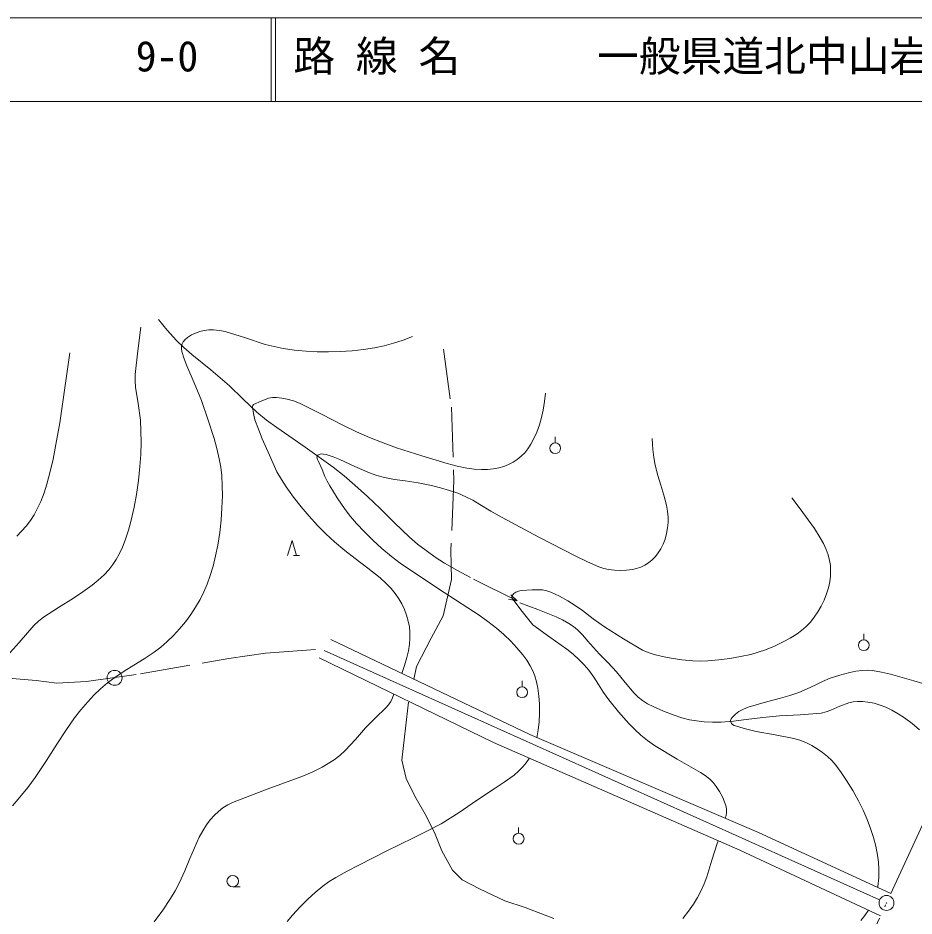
# Model space of a CAD drawing. Units: millimetres, scale not verified. Extents: x 62629 to 702629, y 4380 to 364380.
# Drawn here: x 170055 to 277304, y 256895 to 364380 of the extents above; entities that cross this region are included whole.
import ezdxf
from ezdxf.enums import TextEntityAlignment as Align

# ---------------------------------------------------------------- set-up
doc = ezdxf.new("R2010")
doc.units = ezdxf.units.MM
doc.header["$LTSCALE"] = 1000
doc.linetypes.add('DASHED', pattern=[7.5, 6, -1.5])
doc.linetypes.add('LONG_DASHED_DOTTED', pattern=[15.25, 12, -1.5, 0.25, -1.5])
doc.layers.add('S-SUV', color=7, linetype='Continuous', lineweight=13)
doc.styles.add('ＭＳ ゴシック', font='')
doc.styles.get('ＭＳ ゴシック').set_extended_font_data('MS Gothic')

msp = doc.modelspace()

# ---------------------------------------------------------------- linework, layer by layer
at = {"layer": 'S-SUV'}
for p, q in [((702629, 364380), (62629, 364380)), ((200379, 364380), (200379, 354380)), ((200879, 364380), (200879, 354380)), ((62629, 354380), (702629, 354380)), ((186857, 328294), (187928, 327025)), ((184760, 327367), (184388, 324552)), ((187928, 327025), (189047, 325792)), ((191835, 326858), (191324, 326675)), ((192342, 326975), (191835, 326858)), ((192900, 327037), (192342, 326975)), ((193474, 327039), (192900, 327037)), ((194170, 326975), (193474, 327039)), ((194856, 326852), (194170, 326975)), ((197278, 326108), (194856, 326852)), ((189047, 325792), (189923, 324936)), ((190067, 325890), (189829, 325615)), ((190360, 326135), (190067, 325890)), ((190836, 326437), (190360, 326135)), ((191324, 326675), (190836, 326437)), ((199658, 325314), (197278, 326108)), ((216155, 325829), (215010, 325456)), ((217269, 326256), (216155, 325829)), ((189625, 325128), (189615, 324809)), ((189615, 324809), (189667, 324478)), ((189698, 325381), (189625, 325128)), ((189829, 325615), (189698, 325381)), ((189923, 324936), (190847, 324115)), ((200713, 325044), (199658, 325314)), ((201781, 324834), (200713, 325044)), ((203159, 324637), (201781, 324834)), ((204543, 324499), (203159, 324637)), ((211395, 324703), (210058, 324551)), ((212723, 324915), (211395, 324703)), ((213879, 325157), (212723, 324915)), ((215010, 325456), (213879, 325157)), ((175674, 320112), (176256, 324299)), ((184388, 324552), (184076, 321723)), ((189667, 324478), (189937, 323596)), ((189937, 323596), (190257, 322754)), ((190847, 324115), (193132, 322249)), ((205880, 324421), (204543, 324499)), ((207219, 324404), (205880, 324421)), ((208639, 324447), (207219, 324404)), ((210058, 324551), (208639, 324447)), ((190257, 322754), (191152, 320709)), ((184076, 321723), (184076, 320958)), ((193132, 322249), (195378, 320336)), ((184076, 320958), (184137, 320186)), ((191152, 320709), (192008, 318605)), ((195378, 320336), (196999, 318747)), ((175050, 315942), (175674, 320112)), ((184137, 320186), (184450, 318220)), ((233182, 319490), (233088, 318466)), ((184450, 318220), (184702, 316245)), ((192008, 318605), (192791, 316351)), ((196999, 318747), (198658, 317205)), ((199177, 318535), (198238, 318103)), ((200061, 318874), (199177, 318535)), ((200531, 318942), (200061, 318874)), ((201011, 318949), (200531, 318942)), ((201644, 318888), (201011, 318949)), ((202268, 318767), (201644, 318888)), ((203021, 318558), (202268, 318767)), ((203752, 318292), (203021, 318558)), ((206400, 316972), (203752, 318292)), ((233088, 318466), (232933, 317450)), ((198165, 317985), (198146, 317837)), ((198146, 317837), (198254, 317037)), ((198238, 318103), (198165, 317985)), ((198658, 317205), (199821, 316261)), ((232933, 317450), (232730, 316554)), ((184702, 316245), (184775, 314919)), ((192791, 316351), (193522, 314062)), ((198254, 317037), (198413, 316292)), ((198413, 316292), (198825, 315149)), ((199821, 316261), (201030, 315357)), ((209013, 315603), (206400, 316972)), ((232730, 316554), (232469, 315671)), ((174687, 313752), (175050, 315942)), ((198825, 315149), (199296, 314017)), ((201030, 315357), (204421, 313018)), ((210570, 314853), (209013, 315603)), ((232469, 315671), (232152, 314804)), ((184775, 314919), (184788, 313590)), ((193522, 314062), (193868, 312837)), ((199296, 314017), (200145, 312037)), ((212142, 314161), (210570, 314853)), ((213747, 313518), (212142, 314161)), ((231775, 313950), (231457, 313359)), ((232152, 314804), (231775, 313950)), ((234359, 313541), (234359, 314236)), ((245984, 313382), (245947, 314062)), ((174267, 311583), (174687, 313752)), ((184788, 313590), (184749, 312143)), ((193868, 312837), (194156, 311600)), ((204421, 313018), (207773, 310633)), ((215362, 312934), (213747, 313518)), ((218388, 311964), (215362, 312934)), ((231083, 312792), (230714, 312342)), ((231457, 313359), (231083, 312792)), ((246035, 312715), (245984, 313382)), ((184749, 312143), (184650, 310688)), ((200145, 312037), (201052, 310074)), ((205833, 311809), (205859, 311936)), ((205903, 311549), (205833, 311809)), ((205859, 311936), (205945, 312045)), ((205945, 312045), (206125, 312153)), ((206125, 312153), (206336, 312206)), ((206336, 312206), (206635, 312191)), ((206635, 312191), (206940, 312114)), ((206940, 312114), (207791, 311850)), ((207791, 311850), (208594, 311539)), ((221435, 311050), (218388, 311964)), ((230292, 311925), (229822, 311544)), ((230714, 312342), (230292, 311925)), ((246146, 311774), (246035, 312715)), ((246315, 310853), (246146, 311774)), ((173920, 310081), (174267, 311583)), ((184650, 310688), (184471, 309018)), ((194156, 311600), (194329, 310617)), ((206041, 311282), (205903, 311549)), ((206472, 310335), (206041, 311282)), ((207773, 310633), (209095, 309580)), ((208594, 311539), (210356, 310708)), ((210356, 310708), (212144, 309932)), ((222605, 310747), (221435, 311050)), ((223791, 310502), (222605, 310747)), ((228221, 310704), (227603, 310528)), ((228781, 310929), (228221, 310704)), ((229308, 311205), (228781, 310929)), ((229822, 311544), (229308, 311205)), ((246629, 309636), (246315, 310853)), ((173514, 308591), (173920, 310081)), ((194329, 310617), (194443, 309617)), ((194443, 309617), (194513, 308410)), ((201052, 310074), (201579, 309147)), ((206794, 309491), (206472, 310335)), ((209095, 309580), (210386, 308474)), ((212144, 309932), (213012, 309634)), ((213012, 309634), (213907, 309392)), ((224662, 310389), (223791, 310502)), ((225540, 310335), (224662, 310389)), ((226264, 310344), (225540, 310335)), ((226972, 310412), (226264, 310344)), ((227603, 310528), (226972, 310412)), ((246999, 308444), (246629, 309636)), ((173175, 307539), (173514, 308591)), ((184471, 309018), (184231, 307343)), ((201579, 309147), (202160, 308250)), ((207048, 308930), (206794, 309491)), ((207371, 308369), (207048, 308930)), ((213907, 309392), (215140, 309149)), ((215140, 309149), (216387, 308964)), ((216387, 308964), (217969, 308726)), ((217969, 308726), (219547, 308426)), ((172780, 306510), (173175, 307539)), ((194513, 308410), (194523, 307199)), ((202160, 308250), (203031, 307040)), ((208276, 306947), (207371, 308369)), ((210386, 308474), (211903, 307101)), ((219547, 308426), (220631, 308163)), ((220631, 308163), (221709, 307839)), ((221709, 307839), (222689, 307490)), ((222689, 307490), (223657, 307082)), ((247370, 307267), (246999, 308444)), ((172410, 305701), (172780, 306510)), ((184231, 307343), (183945, 305814)), ((194523, 307199), (194475, 305734)), ((203031, 307040), (203955, 305859)), ((209232, 305555), (208276, 306947)), ((211903, 307101), (213387, 305676)), ((223657, 307082), (224512, 306650)), ((224512, 306650), (225347, 306160)), ((247682, 306080), (247370, 307267)), ((263665, 305635), (262666, 306954)), ((171990, 304927), (172410, 305701)), ((183945, 305814), (183598, 304284)), ((194475, 305734), (194367, 304277)), ((203955, 305859), (204901, 304738)), ((209875, 304704), (209232, 305555)), ((213387, 305676), (215119, 303946)), ((225347, 306160), (226665, 305347)), ((226665, 305347), (228013, 304585)), ((247809, 305354), (247682, 306080)), ((247876, 304618), (247809, 305354)), ((264644, 304311), (263665, 305635)), ((171046, 303574), (171540, 304229)), ((171540, 304229), (171990, 304927)), ((183598, 304284), (183274, 303078)), ((194367, 304277), (194199, 302779)), ((204901, 304738), (205901, 303646)), ((210566, 303889), (209875, 304704)), ((228013, 304585), (232416, 302255)), ((247876, 303979), (247876, 304618)), ((265391, 303260), (264644, 304311)), ((170498, 302952), (171046, 303574)), ((205901, 303646), (206894, 302642)), ((211530, 302860), (210566, 303889)), ((215119, 303946), (216898, 302254)), ((247692, 302671), (247816, 303343)), ((247816, 303343), (247876, 303979)), ((266088, 302176), (265391, 303260)), ((169913, 302379), (170498, 302952)), ((183274, 303078), (182889, 301876)), ((194199, 302779), (193972, 301286)), ((206894, 302642), (207935, 301676)), ((212532, 301879), (211530, 302860)), ((216898, 302254), (217879, 301418)), ((232416, 302255), (236844, 299959)), ((247509, 302013), (247692, 302671)), ((266466, 301482), (266088, 302176)), ((182564, 301030), (182186, 300213)), ((182889, 301876), (182564, 301030)), ((193972, 301286), (193716, 300020)), ((202306, 300031), (202855, 301826)), ((202855, 301826), (203404, 300031)), ((207935, 301676), (209159, 300649)), ((213623, 300880), (212532, 301879)), ((217879, 301418), (218898, 300627)), ((246998, 300842), (247281, 301415)), ((247281, 301415), (247509, 302013)), ((266791, 300759), (266466, 301482)), ((182186, 300213), (181827, 299569)), ((193716, 300020), (193400, 298758)), ((203031, 300031), (203751, 300031)), ((209159, 300649), (210418, 299671)), ((214745, 299934), (213623, 300880)), ((215803, 299133), (214745, 299934)), ((218898, 300627), (219986, 299860)), ((236844, 299959), (238204, 299289)), ((245968, 299533), (246352, 299927)), ((246352, 299927), (246699, 300367)), ((246699, 300367), (246998, 300842)), ((267021, 300106), (266791, 300759)), ((267191, 299446), (267021, 300106)), ((181417, 298958), (180919, 298335)), ((181827, 299569), (181417, 298958)), ((210418, 299671), (211922, 298545)), ((216898, 298379), (215803, 299133)), ((219986, 299860), (221116, 299138)), ((221116, 299138), (222658, 298255)), ((238204, 299289), (239593, 298673)), ((244605, 298652), (245088, 298890)), ((245088, 298890), (245542, 299182)), ((245542, 299182), (245968, 299533)), ((267288, 298842), (267191, 299446)), ((267325, 298234), (267288, 298842)), ((180372, 297749), (179672, 297097)), ((180919, 298335), (180372, 297749)), ((193400, 298758), (193070, 297667)), ((211922, 298545), (213389, 297371)), ((221069, 295630), (216898, 298379)), ((222658, 298255), (224237, 297417)), ((239593, 298673), (240159, 298485)), ((240159, 298485), (240750, 298353)), ((240750, 298353), (241453, 298271)), ((241453, 298271), (242167, 298249)), ((242167, 298249), (242883, 298275)), ((242883, 298275), (243600, 298362)), ((243600, 298362), (244106, 298477)), ((244106, 298477), (244605, 298652)), ((267301, 297554), (267325, 298234)), ((179672, 297097), (178931, 296490)), ((193070, 297667), (192682, 296595)), ((213389, 297371), (214076, 296746)), ((214076, 296746), (214723, 296078)), ((224568, 297218), (229806, 294629)), ((267056, 296164), (267217, 296888)), ((267217, 296888), (267301, 297554)), ((177839, 295687), (176711, 294932)), ((178931, 296490), (177839, 295687)), ((192292, 295684), (191846, 294798)), ((192682, 296595), (192292, 295684)), ((214723, 296078), (215207, 295492)), ((225236, 292898), (221069, 295630)), ((229423, 295489), (229654, 295647)), ((229654, 295647), (229954, 295772)), ((229954, 295772), (230276, 295841)), ((230276, 295841), (231581, 295930)), ((231581, 295930), (232836, 295954)), ((232836, 295954), (233346, 295835)), ((233346, 295835), (233845, 295657)), ((233845, 295657), (234866, 295161)), ((266840, 295467), (267056, 296164)), ((176711, 294932), (174905, 293833)), ((191846, 294798), (191317, 293877)), ((215207, 295492), (215643, 294870)), ((215643, 294870), (215999, 294247)), ((229806, 294629), (228783, 294817)), ((229037, 295330), (229806, 294629)), ((229155, 294982), (229165, 295139)), ((230407, 293325), (229155, 294982)), ((229165, 295139), (229238, 295290)), ((229238, 295290), (229423, 295489)), ((234866, 295161), (235863, 294610)), ((235863, 294610), (236757, 294066)), ((266194, 293991), (266543, 294713)), ((266543, 294713), (266840, 295467)), ((174905, 293833), (173124, 292678)), ((191317, 293877), (190736, 292987)), ((215999, 294247), (216301, 293596)), ((216301, 293596), (216564, 292895)), ((230109, 294386), (232275, 293583)), ((232275, 293583), (234458, 292708)), ((236757, 294066), (237625, 293468)), ((237625, 293468), (238917, 292457)), ((265808, 293314), (266194, 293991)), ((173124, 292678), (172530, 292198)), ((190736, 292987), (190088, 292106)), ((216564, 292895), (216773, 292168)), ((226307, 292147), (225236, 292898)), ((231664, 291759), (230407, 293325)), ((234458, 292708), (235235, 292341)), ((238917, 292457), (240248, 291492)), ((264893, 292086), (265370, 292669)), ((265370, 292669), (265808, 293314)), ((171969, 291667), (170197, 289627)), ((172530, 292198), (171969, 291667)), ((190088, 292106), (189385, 291252)), ((216773, 292168), (216899, 291513)), ((216899, 291513), (216967, 290837)), ((227342, 291348), (226307, 292147)), ((228207, 290595), (227342, 291348)), ((233695, 290261), (231664, 291759)), ((235235, 292341), (235986, 291920)), ((235986, 291920), (236528, 291552)), ((236528, 291552), (237032, 291137)), ((240248, 291492), (242512, 290084)), ((263854, 291089), (264379, 291552)), ((264379, 291552), (264893, 292086)), ((188659, 290458), (187884, 289699)), ((189385, 291252), (188659, 290458)), ((216967, 290837), (216976, 290139)), ((229034, 289794), (228207, 290595)), ((235755, 288817), (233695, 290261)), ((237032, 291137), (237644, 290513)), ((237644, 290513), (238224, 289834)), ((262479, 290166), (263300, 290680)), ((263300, 290680), (263854, 291089)), ((271288, 289965), (271288, 290660)), ((170197, 289627), (168385, 287635)), ((187884, 289699), (187145, 289056)), ((207510, 290006), (231306, 278603)), ((216924, 289435), (216796, 288630)), ((216976, 290139), (216924, 289435)), ((229775, 288999), (229034, 289794)), ((238224, 289834), (238924, 289018)), ((242512, 290084), (244805, 288729)), ((259533, 288770), (260594, 289211)), ((260594, 289211), (261633, 289709)), ((261633, 289709), (262479, 290166)), ((186368, 288460), (185159, 287661)), ((187145, 289056), (186368, 288460)), ((206701, 288683), (273188, 258828)), ((216796, 288630), (216609, 287835)), ((230465, 288170), (229775, 288999)), ((230945, 287511), (230465, 288170)), ((236519, 288217), (235755, 288817)), ((237242, 287571), (236519, 288217)), ((238924, 289018), (239672, 288240)), ((239672, 288240), (240701, 287210)), ((244805, 288729), (245492, 288441)), ((245492, 288441), (246212, 288206)), ((246212, 288206), (247205, 287960)), ((256526, 287940), (257774, 288214)), ((257774, 288214), (258659, 288462)), ((258659, 288462), (259533, 288770)), ((185159, 287661), (183909, 286908)), ((206113, 287801), (226986, 277659)), ((216609, 287835), (216323, 286884)), ((231372, 286822), (230945, 287511)), ((237832, 286962), (237242, 287571)), ((240701, 287210), (241692, 286133)), ((247205, 287960), (248226, 287770)), ((248226, 287770), (249529, 287578)), ((249529, 287578), (250831, 287447)), ((250831, 287447), (251728, 287414)), ((251728, 287414), (252636, 287441)), ((252636, 287441), (253951, 287553)), ((253951, 287553), (255273, 287726)), ((255273, 287726), (256526, 287940)), ((182765, 286207), (181652, 285455)), ((183909, 286908), (182765, 286207)), ((216323, 286884), (215995, 285940)), ((231671, 286237), (231372, 286822)), ((231914, 285628), (231671, 286237)), ((238379, 286311), (237832, 286962)), ((238986, 285466), (238379, 286311)), ((241692, 286133), (242730, 284828)), ((269623, 286060), (268436, 285738)), ((270352, 286209), (269623, 286060)), ((271086, 286299), (270352, 286209)), ((271712, 286311), (271086, 286299)), ((272328, 286263), (271712, 286311)), ((273426, 286074), (272328, 286263)), ((274504, 285827), (273426, 286074)), ((181652, 285455), (180784, 284794)), ((230395, 284331), (230395, 285026)), ((232124, 284912), (231914, 285628)), ((232273, 284187), (232124, 284912)), ((239536, 284599), (238986, 285466)), ((266366, 284980), (265479, 284541)), ((267267, 285358), (266366, 284980)), ((268436, 285738), (267267, 285358)), ((277282, 285060), (274504, 285827)), ((280024, 284241), (277282, 285060)), ((179947, 284080), (179155, 283333)), ((180784, 284794), (179947, 284080)), ((232400, 283229), (232273, 284187)), ((240124, 283662), (239536, 284599)), ((242730, 284828), (243811, 283565)), ((264509, 284069), (263506, 283649)), ((265479, 284541), (264509, 284069)), ((179155, 283333), (178398, 282535)), ((214885, 283012), (214685, 282585)), ((215032, 283468), (214885, 283012)), ((232466, 282274), (232400, 283229)), ((240761, 282759), (240124, 283662)), ((241942, 281325), (240761, 282759)), ((243811, 283565), (244290, 283106)), ((244290, 283106), (244806, 282694)), ((244806, 282694), (245413, 282306)), ((261323, 282964), (259386, 282457)), ((262430, 283280), (261323, 282964)), ((263506, 283649), (262430, 283280)), ((178398, 282535), (177592, 281589)), ((214085, 281818), (212841, 280627)), ((214412, 282186), (214085, 281818)), ((214685, 282585), (214412, 282186)), ((232475, 281185), (232466, 282274)), ((245413, 282306), (246067, 281962)), ((246067, 281962), (247326, 281415)), ((256889, 281658), (256354, 281373)), ((257451, 281888), (256889, 281658)), ((259386, 282457), (257451, 281888)), ((267348, 281519), (268417, 281999)), ((268417, 281999), (269504, 282420)), ((269504, 282420), (270018, 282530)), ((270018, 282530), (270554, 282583)), ((270554, 282583), (271169, 282577)), ((271169, 282577), (271786, 282509)), ((271786, 282509), (272517, 282361)), ((272517, 282361), (273235, 282152)), ((273235, 282152), (273948, 281879)), ((273948, 281879), (274646, 281547)), ((176832, 280604), (175791, 279117)), ((177592, 281589), (176832, 280604)), ((212841, 280627), (211653, 279409)), ((232424, 280099), (232475, 281185)), ((243162, 279937), (241942, 281325)), ((247326, 281415), (248605, 280925)), ((248605, 280925), (249497, 280630)), ((249497, 280630), (250411, 280392)), ((255519, 280676), (255410, 280509)), ((255933, 281061), (255519, 280676)), ((256354, 281373), (255933, 281061)), ((257198, 280403), (259190, 280654)), ((259190, 280654), (261195, 280846)), ((261195, 280846), (263694, 280984)), ((263694, 280984), (266206, 281182)), ((266206, 281182), (266786, 281322)), ((266786, 281322), (267348, 281519)), ((274646, 281547), (275423, 281103)), ((275423, 281103), (276177, 280604)), ((276177, 280604), (277079, 279923)), ((232329, 279161), (232424, 280099)), ((243872, 279208), (243162, 279937)), ((250411, 280392), (251286, 280239)), ((251286, 280239), (252172, 280146)), ((252172, 280146), (253192, 280102)), ((253192, 280102), (254214, 280118)), ((254214, 280118), (255709, 280231)), ((255410, 280509), (255357, 280313)), ((255357, 280313), (255374, 280124)), ((255374, 280124), (255453, 279945)), ((255453, 279945), (255593, 279804)), ((255593, 279804), (255785, 279700)), ((255709, 280231), (257198, 280403)), ((255785, 279700), (257129, 279299)), ((277079, 279923), (277949, 279191)), ((175791, 279117), (174797, 277593)), ((211653, 279409), (210456, 278029)), ((231306, 278603), (258686, 266876)), ((232175, 278231), (232329, 279161)), ((244617, 278529), (243872, 279208)), ((245408, 277888), (244617, 278529)), ((257129, 279299), (258415, 278976)), ((258415, 278976), (260667, 278597)), ((260667, 278597), (262920, 278156)), ((174797, 277593), (173472, 275511)), ((210456, 278029), (209213, 276689)), ((226986, 277659), (256458, 264797)), ((246227, 277301), (245408, 277888)), ((262920, 278156), (263646, 277936)), ((263646, 277936), (264352, 277658)), ((264352, 277658), (265054, 277315)), ((265054, 277315), (265729, 276918)), ((209213, 276689), (208588, 276128)), ((248968, 275667), (246227, 277301)), ((265729, 276918), (266361, 276478)), ((266361, 276478), (266955, 275991)), ((173472, 275511), (172095, 273459)), ((207917, 275608), (207201, 275136)), ((208588, 276128), (207917, 275608)), ((230492, 274735), (230898, 275231)), ((230898, 275231), (231256, 275763)), ((231256, 275763), (231261, 275772)), ((231261, 275772), (231271, 275789)), ((251740, 274084), (248968, 275667)), ((266955, 275991), (267463, 275500)), ((267463, 275500), (267929, 274965)), ((205248, 274130), (204017, 273601)), ((206445, 274709), (205248, 274130)), ((207201, 275136), (206445, 274709)), ((229441, 273775), (229983, 274229)), ((229983, 274229), (230492, 274735)), ((267929, 274965), (268600, 274068)), ((172095, 273459), (171217, 272268)), ((204017, 273601), (199877, 272079)), ((228254, 272925), (229441, 273775)), ((252314, 273700), (251740, 274084)), ((252850, 273269), (252314, 273700)), ((253253, 272858), (252850, 273269)), ((268600, 274068), (269229, 273126)), ((269229, 273126), (269970, 271926)), ((171217, 272268), (170290, 271115)), ((199877, 272079), (195741, 270494)), ((224936, 270738), (227044, 272131)), ((227044, 272131), (228254, 272925)), ((253614, 272406), (253253, 272858)), ((254019, 271805), (253614, 272406)), ((170290, 271115), (169385, 270089)), ((254367, 271181), (254019, 271805)), ((254597, 270661), (254367, 271181)), ((269970, 271926), (270663, 270689)), ((194591, 269834), (194063, 269419)), ((195156, 270193), (194591, 269834)), ((195741, 270494), (195156, 270193)), ((222860, 269293), (224936, 270738)), ((254775, 270109), (254597, 270661)), ((254849, 269711), (254775, 270109)), ((270663, 270689), (271209, 269579)), ((193573, 268956), (193072, 268393)), ((194063, 269419), (193573, 268956)), ((221803, 268595), (222860, 269293)), ((254688, 268589), (254805, 268947)), ((254805, 268947), (254862, 269314)), ((254862, 269314), (254849, 269711)), ((271209, 269579), (271699, 268446)), ((192621, 267795), (192163, 267081)), ((193072, 268393), (192621, 267795)), ((219074, 267082), (220714, 267950)), ((220714, 267950), (221803, 268595)), ((271699, 268446), (272099, 267381)), ((192163, 267081), (191756, 266335)), ((217412, 266271), (219074, 267082)), ((229978, 266806), (229978, 267501)), ((258686, 266876), (274533, 259595)), ((272099, 267381), (272441, 266295)), ((191756, 266335), (191167, 265077)), ((214114, 264643), (217412, 266271)), ((253099, 263591), (253752, 265588)), ((253752, 265588), (253812, 265757)), ((253812, 265757), (253872, 265926)), ((272441, 266295), (272715, 265240)), ((191167, 265077), (190633, 263795)), ((210853, 262967), (214114, 264643)), ((256458, 264797), (273307, 256939)), ((272715, 265240), (272931, 264169)), ((190633, 263795), (190022, 262294)), ((252504, 261573), (253099, 263591)), ((272931, 264169), (273043, 263346)), ((273043, 263346), (273094, 262520)), ((190022, 262294), (189358, 260823)), ((208090, 261527), (209456, 262273)), ((209456, 262273), (210853, 262967)), ((273094, 262520), (273073, 261485)), ((207291, 261018), (208090, 261527)), ((252198, 260741), (252504, 261573)), ((273073, 261485), (272990, 260439)), ((189358, 260823), (188873, 259909)), ((195762, 260388), (196657, 260388)), ((205639, 259726), (206534, 260465)), ((206534, 260465), (207291, 261018)), ((251840, 259939), (252198, 260741)), ((272985, 260379), (272978, 260309)), ((272990, 260439), (272985, 260379)), ((188873, 259909), (188329, 259013)), ((204788, 258946), (205639, 259726)), ((250927, 258334), (251407, 259117)), ((251407, 259117), (251840, 259939)), ((188329, 259013), (187376, 257593)), ((202915, 256994), (203828, 257989)), ((203828, 257989), (204788, 258946)), ((250312, 257461), (250927, 258334)), ((187376, 257593), (186368, 256201)), ((202295, 256239), (202915, 256994)), ((249645, 256620), (250312, 257461)), ((271417, 256963), (270931, 256350)), ((271855, 257616), (271417, 256963))]:
    msp.add_line(p, q, dxfattribs=at)
at = {"layer": 'S-SUV', "linetype": 'DASHED'}
for p, q in [((220992, 324727), (221927, 317809)), ((221927, 317809), (222238, 309022)), ((222238, 309022), (221864, 300671)), ((221864, 300671), (221927, 297181)), ((221927, 297181), (220929, 292819)), ((220929, 292819), (219496, 290139)), ((219496, 290139), (217751, 286774)), ((195298, 287725), (199670, 288371)), ((199670, 288371), (206268, 288832)), ((184731, 285879), (195298, 287725)), ((217751, 286774), (217440, 285216)), ((169360, 285325), (172220, 285095)), ((172220, 285095), (174712, 284772)), ((174712, 284772), (178271, 284956)), ((178271, 284956), (184731, 285879)), ((216816, 282474), (216318, 278361)), ((216318, 278361), (216006, 275545)), ((216006, 275545), (216505, 273364)), ((216505, 273364), (217564, 271245)), ((217564, 271245), (218935, 268815)), ((218935, 268815), (219995, 266696)), ((219995, 266696), (220805, 264702)), ((220805, 264702), (222051, 262396)), ((222051, 262396), (223235, 261212)), ((223235, 261212), (225292, 260152)), ((225292, 260152), (228346, 258719)), ((228346, 258719), (230776, 257909)), ((230776, 257909), (234204, 256600))]:
    msp.add_line(p, q, dxfattribs=at)
at = {"layer": 'S-SUV', "linetype": 'LONG_DASHED_DOTTED'}
msp.add_line((292342, 298171), (254984, 217251), dxfattribs=at)
at = {"layer": 'S-SUV'}
for centre, radius in [((234359, 312886), 645), ((271288, 289310), 645), ((181623, 285405), 896), ((181623, 285405), 27), ((230395, 283676), 645), ((229978, 266151), 645), ((195762, 261076), 688), ((274009, 258459), 896), ((274009, 258459), 27)]:
    msp.add_circle(centre, radius, dxfattribs=at)

# ---------------------------------------------------------------- texts
at = {"layer": 'S-SUV', "style": 'ＭＳ ゴシック'}
for s, p in [('9-0', (184150, 356880)), ('路 線 名', (203008, 356880)), ('一般県道北中山岩国線', (239363, 356880))]:
    msp.add_text(s, height=3666, dxfattribs=at).set_placement(p, align=Align.BOTTOM_LEFT)

doc.saveas('drawing.dxf')
